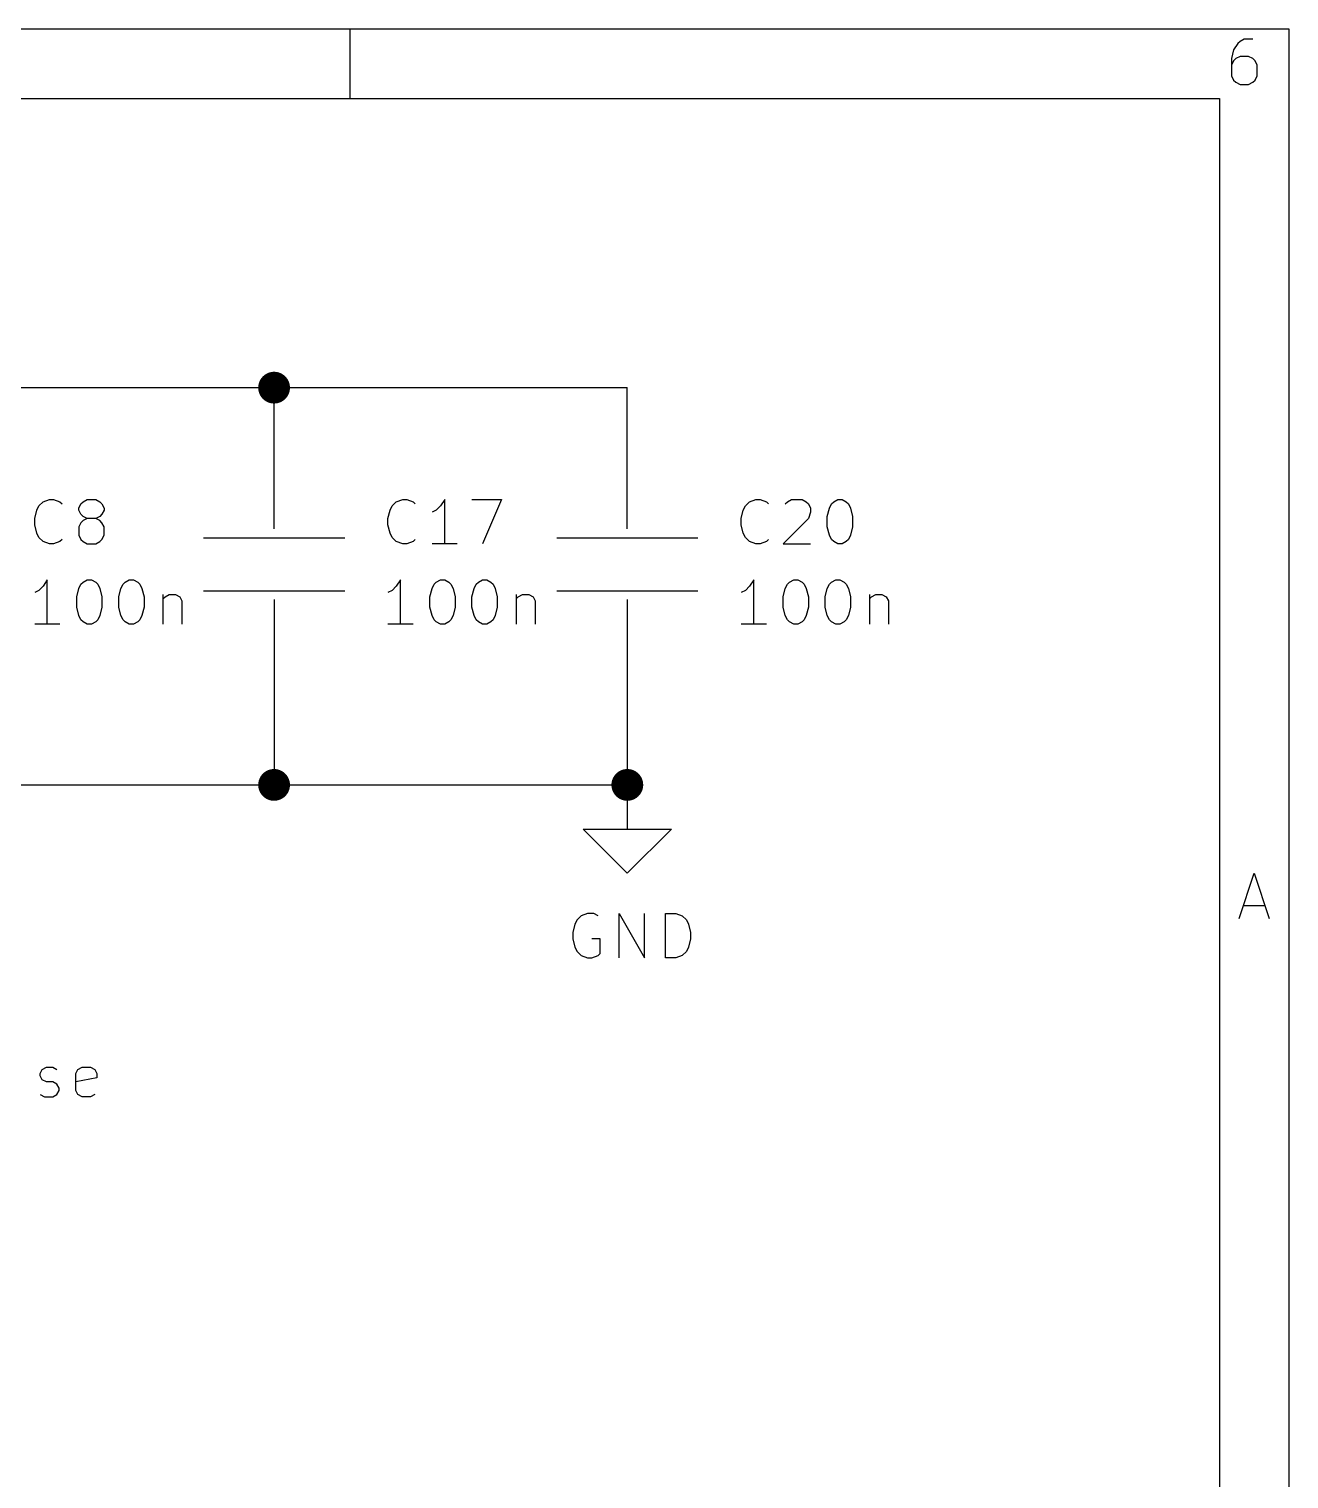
# Model space of a CAD drawing. Extents: x 0.4 to 11.3, y -7.9 to -0.4.
# Drawn here: x 9.872 to 11.299, y -2.036 to -0.394 of the extents above; entities that cross this region are included whole.
import ezdxf

# ---------------------------------------------------------------- set-up
doc = ezdxf.new("R2010")
doc.units = 0
doc.header["$MEASUREMENT"] = 0
for name, color, linetype in [('BLUE3', 171, 'CONTINUOUS'), ('CYAN2', 4, 'CONTINUOUS'), ('GREEN3', 91, 'CONTINUOUS'), ('RED2', 1, 'CONTINUOUS')]:
    doc.layers.add(name, color=color, linetype=linetype)

msp = doc.modelspace()

# ---------------------------------------------------------------- linework, layer by layer
at = {"layer": 'BLUE3', "linetype": 'CONTINUOUS'}
for p, q in [((9.88506, -1.57702), (9.88743, -1.57226)), ((9.88743, -1.57226), (9.8922, -1.56988)), ((9.8922, -1.56988), (9.89934, -1.56988)), ((9.89934, -1.56988), (9.9041, -1.57226)), ((9.92553, -1.57702), (9.92791, -1.57226)), ((9.92791, -1.57226), (9.93267, -1.56988)), ((9.93267, -1.56988), (9.9422, -1.56988)), ((9.9422, -1.56988), (9.94696, -1.57226)), ((9.94696, -1.57226), (9.94934, -1.57702)), ((9.88506, -1.5794), (9.88506, -1.57702)), ((9.88743, -1.58416), (9.88506, -1.5794)), ((9.8922, -1.58654), (9.88743, -1.58416)), ((9.89934, -1.58654), (9.8922, -1.58654)), ((9.9041, -1.58893), (9.89934, -1.58654)), ((9.90648, -1.59369), (9.9041, -1.58893)), ((9.92553, -1.59607), (9.92553, -1.57702)), ((9.94934, -1.58178), (9.92553, -1.58654)), ((9.94934, -1.57702), (9.94934, -1.58178)), ((9.88506, -1.60083), (9.88981, -1.60321)), ((9.88981, -1.60321), (9.89934, -1.60321)), ((9.89934, -1.60321), (9.9041, -1.60083)), ((9.9041, -1.60083), (9.90648, -1.59607)), ((9.90648, -1.59607), (9.90648, -1.59369)), ((9.92791, -1.60083), (9.92553, -1.59607)), ((9.93267, -1.60321), (9.92791, -1.60083)), ((9.9422, -1.60321), (9.93267, -1.60321)), ((9.94696, -1.60083), (9.9422, -1.60321))]:
    msp.add_line(p, q, dxfattribs=at)
at = {"layer": 'CYAN2', "linetype": 'CONTINUOUS'}
for p, q in [((9.88128, -0.93871), (9.88366, -0.93395)), ((9.88128, -0.93871), (9.88366, -0.93395)), ((9.88366, -0.93395), (9.88843, -0.92919)), ((9.88366, -0.93395), (9.88843, -0.92919)), ((9.88843, -0.92919), (9.89557, -0.9268)), ((9.88843, -0.92919), (9.89557, -0.9268)), ((9.89557, -0.9268), (9.90033, -0.9268)), ((9.89557, -0.9268), (9.90033, -0.9268)), ((9.90033, -0.9268), (9.90747, -0.92919)), ((9.90033, -0.9268), (9.90747, -0.92919)), ((9.90747, -0.92919), (9.90985, -0.93157)), ((9.90747, -0.92919), (9.90985, -0.93157)), ((9.9289, -0.93633), (9.93128, -0.93157)), ((9.9289, -0.93633), (9.93128, -0.93157)), ((9.93128, -0.93157), (9.93366, -0.92919)), ((9.93128, -0.93157), (9.93366, -0.92919)), ((9.93366, -0.92919), (9.93843, -0.9268)), ((9.93366, -0.92919), (9.93843, -0.9268)), ((9.93843, -0.9268), (9.94795, -0.9268)), ((9.93843, -0.9268), (9.94795, -0.9268)), ((9.94795, -0.9268), (9.95271, -0.92919)), ((9.94795, -0.9268), (9.95271, -0.92919)), ((9.95271, -0.92919), (9.95509, -0.93157)), ((9.95271, -0.92919), (9.95509, -0.93157)), ((9.95509, -0.93157), (9.95747, -0.93633)), ((9.95509, -0.93157), (9.95747, -0.93633)), ((10.2813, -0.93871), (10.2837, -0.93395)), ((10.2813, -0.93871), (10.2837, -0.93395)), ((10.2837, -0.93395), (10.2884, -0.92919)), ((10.2837, -0.93395), (10.2884, -0.92919)), ((10.2884, -0.92919), (10.2956, -0.9268)), ((10.2884, -0.92919), (10.2956, -0.9268)), ((10.2956, -0.9268), (10.3003, -0.9268)), ((10.2956, -0.9268), (10.3003, -0.9268)), ((10.3003, -0.9268), (10.3075, -0.92919)), ((10.3003, -0.9268), (10.3075, -0.92919)), ((10.3075, -0.92919), (10.3099, -0.93157)), ((10.3075, -0.92919), (10.3099, -0.93157)), ((10.3384, -0.93395), (10.3337, -0.93871)), ((10.3384, -0.93395), (10.3337, -0.93871)), ((10.3432, -0.9268), (10.3384, -0.93395)), ((10.3432, -0.9268), (10.3384, -0.93395)), ((10.3432, -0.9768), (10.3432, -0.9268)), ((10.3432, -0.9768), (10.3432, -0.9268)), ((10.3741, -0.9268), (10.4075, -0.9268)), ((10.3741, -0.9268), (10.4075, -0.9268)), ((10.4075, -0.9268), (10.386, -0.9768)), ((10.4075, -0.9268), (10.386, -0.9768)), ((10.6813, -0.93871), (10.6837, -0.93395)), ((10.6813, -0.93871), (10.6837, -0.93395)), ((10.6837, -0.93395), (10.6884, -0.92919)), ((10.6837, -0.93395), (10.6884, -0.92919)), ((10.6884, -0.92919), (10.6956, -0.9268)), ((10.6884, -0.92919), (10.6956, -0.9268)), ((10.6956, -0.9268), (10.7003, -0.9268)), ((10.6956, -0.9268), (10.7003, -0.9268)), ((10.7003, -0.9268), (10.7075, -0.92919)), ((10.7003, -0.9268), (10.7075, -0.92919)), ((10.7075, -0.92919), (10.7099, -0.93157)), ((10.7075, -0.92919), (10.7099, -0.93157)), ((10.7289, -0.93157), (10.7313, -0.92919)), ((10.7289, -0.93157), (10.7313, -0.92919)), ((10.7313, -0.92919), (10.736, -0.9268)), ((10.7313, -0.92919), (10.736, -0.9268)), ((10.736, -0.9268), (10.7479, -0.9268)), ((10.736, -0.9268), (10.7479, -0.9268)), ((10.7479, -0.9268), (10.7527, -0.92919)), ((10.7479, -0.9268), (10.7527, -0.92919)), ((10.7527, -0.92919), (10.7551, -0.93157)), ((10.7527, -0.92919), (10.7551, -0.93157)), ((10.7551, -0.93157), (10.7575, -0.93633)), ((10.7551, -0.93157), (10.7575, -0.93633)), ((10.7789, -0.93633), (10.7813, -0.93157)), ((10.7789, -0.93633), (10.7813, -0.93157)), ((10.7813, -0.93157), (10.7837, -0.92919)), ((10.7813, -0.93157), (10.7837, -0.92919)), ((10.7837, -0.92919), (10.7884, -0.9268)), ((10.7837, -0.92919), (10.7884, -0.9268)), ((10.7884, -0.9268), (10.7932, -0.9268)), ((10.7884, -0.9268), (10.7932, -0.9268)), ((10.7932, -0.9268), (10.7979, -0.92919)), ((10.7932, -0.9268), (10.7979, -0.92919)), ((10.7979, -0.92919), (10.8003, -0.93157)), ((10.7979, -0.92919), (10.8003, -0.93157)), ((10.8003, -0.93157), (10.8027, -0.93633)), ((10.8003, -0.93157), (10.8027, -0.93633)), ((9.8789, -0.94823), (9.88128, -0.93871)), ((9.8789, -0.94823), (9.88128, -0.93871)), ((9.8789, -0.95537), (9.8789, -0.94823)), ((9.8789, -0.95537), (9.8789, -0.94823)), ((9.9289, -0.93871), (9.9289, -0.93633)), ((9.9289, -0.93871), (9.9289, -0.93633)), ((9.93128, -0.94347), (9.9289, -0.93871)), ((9.93128, -0.94347), (9.9289, -0.93871)), ((9.93366, -0.94585), (9.93128, -0.94347)), ((9.93366, -0.94585), (9.93128, -0.94347)), ((9.93366, -0.95061), (9.93128, -0.953)), ((9.93366, -0.95061), (9.93128, -0.953)), ((9.93843, -0.94823), (9.93366, -0.94585)), ((9.93843, -0.94823), (9.93366, -0.94585)), ((9.93843, -0.94823), (9.93366, -0.95061)), ((9.93843, -0.94823), (9.93366, -0.95061)), ((9.94795, -0.94823), (9.93843, -0.94823)), ((9.94795, -0.94823), (9.93843, -0.94823)), ((9.95271, -0.94585), (9.94795, -0.94823)), ((9.95271, -0.94585), (9.94795, -0.94823)), ((9.95271, -0.95061), (9.94795, -0.94823)), ((9.95271, -0.95061), (9.94795, -0.94823)), ((9.95509, -0.94347), (9.95271, -0.94585)), ((9.95509, -0.94347), (9.95271, -0.94585)), ((9.95509, -0.953), (9.95271, -0.95061)), ((9.95509, -0.953), (9.95271, -0.95061)), ((9.95747, -0.93871), (9.95509, -0.94347)), ((9.95747, -0.93871), (9.95509, -0.94347)), ((9.95747, -0.93633), (9.95747, -0.93871)), ((9.95747, -0.93633), (9.95747, -0.93871)), ((10.2789, -0.94823), (10.2813, -0.93871)), ((10.2789, -0.94823), (10.2813, -0.93871)), ((10.2789, -0.95537), (10.2789, -0.94823)), ((10.2789, -0.95537), (10.2789, -0.94823)), ((10.3337, -0.93871), (10.3289, -0.94109)), ((10.3337, -0.93871), (10.3289, -0.94109)), ((10.6789, -0.94823), (10.6813, -0.93871)), ((10.6789, -0.94823), (10.6813, -0.93871)), ((10.6789, -0.95537), (10.6789, -0.94823)), ((10.6789, -0.95537), (10.6789, -0.94823)), ((10.7551, -0.94823), (10.7265, -0.9768)), ((10.7551, -0.94823), (10.7265, -0.9768)), ((10.7575, -0.94109), (10.7551, -0.94823)), ((10.7575, -0.94109), (10.7551, -0.94823)), ((10.7575, -0.93633), (10.7575, -0.94109)), ((10.7575, -0.93633), (10.7575, -0.94109)), ((10.7765, -0.94585), (10.7789, -0.93633)), ((10.7765, -0.94585), (10.7789, -0.93633)), ((10.7765, -0.95776), (10.7765, -0.94585)), ((10.7765, -0.95776), (10.7765, -0.94585)), ((10.8027, -0.93633), (10.8051, -0.94585)), ((10.8027, -0.93633), (10.8051, -0.94585)), ((10.8051, -0.94585), (10.8051, -0.95776)), ((10.8051, -0.94585), (10.8051, -0.95776)), ((9.88128, -0.9649), (9.8789, -0.95537)), ((9.88128, -0.9649), (9.8789, -0.95537)), ((9.88366, -0.96966), (9.88128, -0.9649)), ((9.88366, -0.96966), (9.88128, -0.9649)), ((9.93128, -0.953), (9.9289, -0.95776)), ((9.93128, -0.953), (9.9289, -0.95776)), ((9.9289, -0.95776), (9.9289, -0.96728)), ((9.9289, -0.95776), (9.9289, -0.96728)), ((9.9289, -0.96728), (9.93128, -0.97204)), ((9.9289, -0.96728), (9.93128, -0.97204)), ((9.95747, -0.95776), (9.95509, -0.953)), ((9.95747, -0.95776), (9.95509, -0.953)), ((9.95509, -0.97204), (9.95747, -0.96728)), ((9.95509, -0.97204), (9.95747, -0.96728)), ((9.95747, -0.96728), (9.95747, -0.95776)), ((9.95747, -0.96728), (9.95747, -0.95776)), ((10.2813, -0.9649), (10.2789, -0.95537)), ((10.2813, -0.9649), (10.2789, -0.95537)), ((10.2837, -0.96966), (10.2813, -0.9649)), ((10.2837, -0.96966), (10.2813, -0.9649)), ((10.6813, -0.9649), (10.6789, -0.95537)), ((10.6813, -0.9649), (10.6789, -0.95537)), ((10.6837, -0.96966), (10.6813, -0.9649)), ((10.6837, -0.96966), (10.6813, -0.9649)), ((10.7789, -0.96728), (10.7765, -0.95776)), ((10.7789, -0.96728), (10.7765, -0.95776)), ((10.7813, -0.97204), (10.7789, -0.96728)), ((10.7813, -0.97204), (10.7789, -0.96728)), ((10.8027, -0.96728), (10.8003, -0.97204)), ((10.8027, -0.96728), (10.8003, -0.97204)), ((10.8051, -0.95776), (10.8027, -0.96728)), ((10.8051, -0.95776), (10.8027, -0.96728)), ((9.88843, -0.97442), (9.88366, -0.96966)), ((9.88843, -0.97442), (9.88366, -0.96966)), ((9.89557, -0.9768), (9.88843, -0.97442)), ((9.89557, -0.9768), (9.88843, -0.97442)), ((9.90033, -0.9768), (9.89557, -0.9768)), ((9.90033, -0.9768), (9.89557, -0.9768)), ((9.90747, -0.97442), (9.90033, -0.9768)), ((9.90747, -0.97442), (9.90033, -0.9768)), ((9.90985, -0.97204), (9.90747, -0.97442)), ((9.90985, -0.97204), (9.90747, -0.97442)), ((9.93128, -0.97204), (9.93366, -0.97442)), ((9.93128, -0.97204), (9.93366, -0.97442)), ((9.93366, -0.97442), (9.93843, -0.9768)), ((9.93366, -0.97442), (9.93843, -0.9768)), ((9.93843, -0.9768), (9.94795, -0.9768)), ((9.93843, -0.9768), (9.94795, -0.9768)), ((9.94795, -0.9768), (9.95271, -0.97442)), ((9.94795, -0.9768), (9.95271, -0.97442)), ((9.95271, -0.97442), (9.95509, -0.97204)), ((9.95271, -0.97442), (9.95509, -0.97204)), ((10.2884, -0.97442), (10.2837, -0.96966)), ((10.2884, -0.97442), (10.2837, -0.96966)), ((10.2956, -0.9768), (10.2884, -0.97442)), ((10.2956, -0.9768), (10.2884, -0.97442)), ((10.3003, -0.9768), (10.2956, -0.9768)), ((10.3003, -0.9768), (10.2956, -0.9768)), ((10.3075, -0.97442), (10.3003, -0.9768)), ((10.3075, -0.97442), (10.3003, -0.9768)), ((10.3099, -0.97204), (10.3075, -0.97442)), ((10.3099, -0.97204), (10.3075, -0.97442)), ((10.3575, -0.9768), (10.3289, -0.9768)), ((10.3575, -0.9768), (10.3289, -0.9768)), ((10.6884, -0.97442), (10.6837, -0.96966)), ((10.6884, -0.97442), (10.6837, -0.96966)), ((10.6956, -0.9768), (10.6884, -0.97442)), ((10.6956, -0.9768), (10.6884, -0.97442)), ((10.7003, -0.9768), (10.6956, -0.9768)), ((10.7003, -0.9768), (10.6956, -0.9768)), ((10.7075, -0.97442), (10.7003, -0.9768)), ((10.7075, -0.97442), (10.7003, -0.9768)), ((10.7099, -0.97204), (10.7075, -0.97442)), ((10.7099, -0.97204), (10.7075, -0.97442)), ((10.7265, -0.9768), (10.7575, -0.9768)), ((10.7265, -0.9768), (10.7575, -0.9768)), ((10.7837, -0.97442), (10.7813, -0.97204)), ((10.7837, -0.97442), (10.7813, -0.97204)), ((10.7884, -0.9768), (10.7837, -0.97442)), ((10.7884, -0.9768), (10.7837, -0.97442)), ((10.7932, -0.9768), (10.7884, -0.9768)), ((10.7932, -0.9768), (10.7884, -0.9768)), ((10.7979, -0.97442), (10.7932, -0.9768)), ((10.7979, -0.97442), (10.7932, -0.9768)), ((10.8003, -0.97204), (10.7979, -0.97442)), ((10.8003, -0.97204), (10.7979, -0.97442)), ((9.89319, -1.0178), (9.88843, -1.02495)), ((9.89319, -1.0178), (9.88843, -1.02495)), ((9.89319, -1.0678), (9.89319, -1.0178)), ((9.89319, -1.0678), (9.89319, -1.0178)), ((9.93366, -1.02019), (9.93842, -1.0178)), ((9.93366, -1.02019), (9.93842, -1.0178)), ((9.93842, -1.0178), (9.94319, -1.0178)), ((9.93842, -1.0178), (9.94319, -1.0178)), ((9.94319, -1.0178), (9.94794, -1.02019)), ((9.94319, -1.0178), (9.94794, -1.02019)), ((9.98128, -1.02019), (9.98604, -1.0178)), ((9.98128, -1.02019), (9.98604, -1.0178)), ((9.98604, -1.0178), (9.9908, -1.0178)), ((9.98604, -1.0178), (9.9908, -1.0178)), ((9.9908, -1.0178), (9.99556, -1.02019)), ((9.9908, -1.0178), (9.99556, -1.02019)), ((10.2932, -1.0178), (10.2884, -1.02495)), ((10.2932, -1.0178), (10.2884, -1.02495)), ((10.2932, -1.0678), (10.2932, -1.0178)), ((10.2932, -1.0678), (10.2932, -1.0178)), ((10.3337, -1.02019), (10.3384, -1.0178)), ((10.3337, -1.02019), (10.3384, -1.0178)), ((10.3384, -1.0178), (10.3432, -1.0178)), ((10.3384, -1.0178), (10.3432, -1.0178)), ((10.3432, -1.0178), (10.3479, -1.02019)), ((10.3432, -1.0178), (10.3479, -1.02019)), ((10.3813, -1.02019), (10.386, -1.0178)), ((10.3813, -1.02019), (10.386, -1.0178)), ((10.386, -1.0178), (10.3908, -1.0178)), ((10.386, -1.0178), (10.3908, -1.0178)), ((10.3908, -1.0178), (10.3956, -1.02019)), ((10.3908, -1.0178), (10.3956, -1.02019)), ((10.6932, -1.0178), (10.6884, -1.02495)), ((10.6932, -1.0178), (10.6884, -1.02495)), ((10.6932, -1.0678), (10.6932, -1.0178)), ((10.6932, -1.0678), (10.6932, -1.0178)), ((10.7337, -1.02019), (10.7384, -1.0178)), ((10.7337, -1.02019), (10.7384, -1.0178)), ((10.7384, -1.0178), (10.7432, -1.0178)), ((10.7384, -1.0178), (10.7432, -1.0178)), ((10.7432, -1.0178), (10.7479, -1.02019)), ((10.7432, -1.0178), (10.7479, -1.02019)), ((10.7813, -1.02019), (10.786, -1.0178)), ((10.7813, -1.02019), (10.786, -1.0178)), ((10.786, -1.0178), (10.7908, -1.0178)), ((10.786, -1.0178), (10.7908, -1.0178)), ((10.7908, -1.0178), (10.7956, -1.02019)), ((10.7908, -1.0178), (10.7956, -1.02019)), ((9.88366, -1.02971), (9.8789, -1.03209)), ((9.88366, -1.02971), (9.8789, -1.03209)), ((9.88843, -1.02495), (9.88366, -1.02971)), ((9.88843, -1.02495), (9.88366, -1.02971)), ((9.92652, -1.03685), (9.9289, -1.02733)), ((9.92652, -1.03685), (9.9289, -1.02733)), ((9.9289, -1.02733), (9.93128, -1.02257)), ((9.9289, -1.02733), (9.93128, -1.02257)), ((9.93128, -1.02257), (9.93366, -1.02019)), ((9.93128, -1.02257), (9.93366, -1.02019)), ((9.94794, -1.02019), (9.95033, -1.02257)), ((9.94794, -1.02019), (9.95033, -1.02257)), ((9.95033, -1.02257), (9.95271, -1.02733)), ((9.95033, -1.02257), (9.95271, -1.02733)), ((9.95271, -1.02733), (9.95509, -1.03685)), ((9.95271, -1.02733), (9.95509, -1.03685)), ((9.97414, -1.03685), (9.97652, -1.02733)), ((9.97414, -1.03685), (9.97652, -1.02733)), ((9.97652, -1.02733), (9.9789, -1.02257)), ((9.97652, -1.02733), (9.9789, -1.02257)), ((9.9789, -1.02257), (9.98128, -1.02019)), ((9.9789, -1.02257), (9.98128, -1.02019)), ((9.99556, -1.02019), (9.99794, -1.02257)), ((9.99556, -1.02019), (9.99794, -1.02257)), ((9.99794, -1.02257), (10.0003, -1.02733)), ((9.99794, -1.02257), (10.0003, -1.02733)), ((10.0003, -1.02733), (10.0027, -1.03685)), ((10.0003, -1.02733), (10.0027, -1.03685)), ((10.0241, -1.03447), (10.0241, -1.0678)), ((10.0241, -1.03447), (10.0241, -1.0678)), ((10.0265, -1.03685), (10.0313, -1.03447)), ((10.0265, -1.03685), (10.0313, -1.03447)), ((10.0313, -1.03447), (10.0384, -1.03447)), ((10.0313, -1.03447), (10.0384, -1.03447)), ((10.0384, -1.03447), (10.0432, -1.03685)), ((10.0384, -1.03447), (10.0432, -1.03685)), ((10.2837, -1.02971), (10.2789, -1.03209)), ((10.2837, -1.02971), (10.2789, -1.03209)), ((10.2884, -1.02495), (10.2837, -1.02971)), ((10.2884, -1.02495), (10.2837, -1.02971)), ((10.3265, -1.03685), (10.3289, -1.02733)), ((10.3265, -1.03685), (10.3289, -1.02733)), ((10.3289, -1.02733), (10.3313, -1.02257)), ((10.3289, -1.02733), (10.3313, -1.02257)), ((10.3313, -1.02257), (10.3337, -1.02019)), ((10.3313, -1.02257), (10.3337, -1.02019)), ((10.3479, -1.02019), (10.3503, -1.02257)), ((10.3479, -1.02019), (10.3503, -1.02257)), ((10.3503, -1.02257), (10.3527, -1.02733)), ((10.3503, -1.02257), (10.3527, -1.02733)), ((10.3527, -1.02733), (10.3551, -1.03685)), ((10.3527, -1.02733), (10.3551, -1.03685)), ((10.3741, -1.03685), (10.3765, -1.02733)), ((10.3741, -1.03685), (10.3765, -1.02733)), ((10.3765, -1.02733), (10.3789, -1.02257)), ((10.3765, -1.02733), (10.3789, -1.02257)), ((10.3789, -1.02257), (10.3813, -1.02019)), ((10.3789, -1.02257), (10.3813, -1.02019)), ((10.3956, -1.02019), (10.3979, -1.02257)), ((10.3956, -1.02019), (10.3979, -1.02257)), ((10.3979, -1.02257), (10.4003, -1.02733)), ((10.3979, -1.02257), (10.4003, -1.02733)), ((10.4003, -1.02733), (10.4027, -1.03685)), ((10.4003, -1.02733), (10.4027, -1.03685)), ((10.4241, -1.03447), (10.4241, -1.0678)), ((10.4241, -1.03447), (10.4241, -1.0678)), ((10.4265, -1.03685), (10.4313, -1.03447)), ((10.4265, -1.03685), (10.4313, -1.03447)), ((10.4313, -1.03447), (10.4384, -1.03447)), ((10.4313, -1.03447), (10.4384, -1.03447)), ((10.4384, -1.03447), (10.4432, -1.03685)), ((10.4384, -1.03447), (10.4432, -1.03685)), ((10.6837, -1.02971), (10.6789, -1.03209)), ((10.6837, -1.02971), (10.6789, -1.03209)), ((10.6884, -1.02495), (10.6837, -1.02971)), ((10.6884, -1.02495), (10.6837, -1.02971)), ((10.7265, -1.03685), (10.7289, -1.02733)), ((10.7265, -1.03685), (10.7289, -1.02733)), ((10.7289, -1.02733), (10.7313, -1.02257)), ((10.7289, -1.02733), (10.7313, -1.02257)), ((10.7313, -1.02257), (10.7337, -1.02019)), ((10.7313, -1.02257), (10.7337, -1.02019)), ((10.7479, -1.02019), (10.7503, -1.02257)), ((10.7479, -1.02019), (10.7503, -1.02257)), ((10.7503, -1.02257), (10.7527, -1.02733)), ((10.7503, -1.02257), (10.7527, -1.02733)), ((10.7527, -1.02733), (10.7551, -1.03685)), ((10.7527, -1.02733), (10.7551, -1.03685)), ((10.7741, -1.03685), (10.7765, -1.02733)), ((10.7741, -1.03685), (10.7765, -1.02733)), ((10.7765, -1.02733), (10.7789, -1.02257)), ((10.7765, -1.02733), (10.7789, -1.02257)), ((10.7789, -1.02257), (10.7813, -1.02019)), ((10.7789, -1.02257), (10.7813, -1.02019)), ((10.7956, -1.02019), (10.7979, -1.02257)), ((10.7956, -1.02019), (10.7979, -1.02257)), ((10.7979, -1.02257), (10.8003, -1.02733)), ((10.7979, -1.02257), (10.8003, -1.02733)), ((10.8003, -1.02733), (10.8027, -1.03685)), ((10.8003, -1.02733), (10.8027, -1.03685)), ((10.8241, -1.03447), (10.8241, -1.0678)), ((10.8241, -1.03447), (10.8241, -1.0678)), ((10.8265, -1.03685), (10.8313, -1.03447)), ((10.8265, -1.03685), (10.8313, -1.03447)), ((10.8313, -1.03447), (10.8384, -1.03447)), ((10.8313, -1.03447), (10.8384, -1.03447)), ((10.8384, -1.03447), (10.8432, -1.03685)), ((10.8384, -1.03447), (10.8432, -1.03685)), ((9.92652, -1.04876), (9.92652, -1.03685)), ((9.92652, -1.04876), (9.92652, -1.03685)), ((9.9289, -1.05828), (9.92652, -1.04876)), ((9.9289, -1.05828), (9.92652, -1.04876)), ((9.95509, -1.04876), (9.95271, -1.05828)), ((9.95509, -1.04876), (9.95271, -1.05828)), ((9.95509, -1.03685), (9.95509, -1.04876)), ((9.95509, -1.03685), (9.95509, -1.04876)), ((9.97414, -1.04876), (9.97414, -1.03685)), ((9.97414, -1.04876), (9.97414, -1.03685)), ((9.97652, -1.05828), (9.97414, -1.04876)), ((9.97652, -1.05828), (9.97414, -1.04876)), ((10.0027, -1.04876), (10.0003, -1.05828)), ((10.0027, -1.04876), (10.0003, -1.05828)), ((10.0027, -1.03685), (10.0027, -1.04876)), ((10.0027, -1.03685), (10.0027, -1.04876)), ((10.0241, -1.03923), (10.0265, -1.03685)), ((10.0241, -1.03923), (10.0265, -1.03685)), ((10.0432, -1.03685), (10.0456, -1.04161)), ((10.0432, -1.03685), (10.0456, -1.04161)), ((10.0456, -1.04161), (10.0456, -1.0678)), ((10.0456, -1.04161), (10.0456, -1.0678)), ((10.3265, -1.04876), (10.3265, -1.03685)), ((10.3265, -1.04876), (10.3265, -1.03685)), ((10.3289, -1.05828), (10.3265, -1.04876)), ((10.3289, -1.05828), (10.3265, -1.04876)), ((10.3551, -1.04876), (10.3527, -1.05828)), ((10.3551, -1.04876), (10.3527, -1.05828)), ((10.3551, -1.03685), (10.3551, -1.04876)), ((10.3551, -1.03685), (10.3551, -1.04876)), ((10.3741, -1.04876), (10.3741, -1.03685)), ((10.3741, -1.04876), (10.3741, -1.03685)), ((10.3765, -1.05828), (10.3741, -1.04876)), ((10.3765, -1.05828), (10.3741, -1.04876)), ((10.4027, -1.04876), (10.4003, -1.05828)), ((10.4027, -1.04876), (10.4003, -1.05828)), ((10.4027, -1.03685), (10.4027, -1.04876)), ((10.4027, -1.03685), (10.4027, -1.04876)), ((10.4241, -1.03923), (10.4265, -1.03685)), ((10.4241, -1.03923), (10.4265, -1.03685)), ((10.4432, -1.03685), (10.4456, -1.04161)), ((10.4432, -1.03685), (10.4456, -1.04161)), ((10.4456, -1.04161), (10.4456, -1.0678)), ((10.4456, -1.04161), (10.4456, -1.0678)), ((10.7265, -1.04876), (10.7265, -1.03685)), ((10.7265, -1.04876), (10.7265, -1.03685)), ((10.7289, -1.05828), (10.7265, -1.04876)), ((10.7289, -1.05828), (10.7265, -1.04876)), ((10.7551, -1.04876), (10.7527, -1.05828)), ((10.7551, -1.04876), (10.7527, -1.05828)), ((10.7551, -1.03685), (10.7551, -1.04876)), ((10.7551, -1.03685), (10.7551, -1.04876)), ((10.7741, -1.04876), (10.7741, -1.03685)), ((10.7741, -1.04876), (10.7741, -1.03685)), ((10.7765, -1.05828), (10.7741, -1.04876)), ((10.7765, -1.05828), (10.7741, -1.04876)), ((10.8027, -1.04876), (10.8003, -1.05828)), ((10.8027, -1.04876), (10.8003, -1.05828)), ((10.8027, -1.03685), (10.8027, -1.04876)), ((10.8027, -1.03685), (10.8027, -1.04876)), ((10.8241, -1.03923), (10.8265, -1.03685)), ((10.8241, -1.03923), (10.8265, -1.03685)), ((10.8432, -1.03685), (10.8456, -1.04161)), ((10.8432, -1.03685), (10.8456, -1.04161)), ((10.8456, -1.04161), (10.8456, -1.0678)), ((10.8456, -1.04161), (10.8456, -1.0678)), ((9.93128, -1.06304), (9.9289, -1.05828)), ((9.93128, -1.06304), (9.9289, -1.05828)), ((9.93366, -1.06543), (9.93128, -1.06304)), ((9.93366, -1.06543), (9.93128, -1.06304)), ((9.93842, -1.0678), (9.93366, -1.06543)), ((9.93842, -1.0678), (9.93366, -1.06543)), ((9.94794, -1.06543), (9.94319, -1.0678)), ((9.94794, -1.06543), (9.94319, -1.0678)), ((9.95033, -1.06304), (9.94794, -1.06543)), ((9.95033, -1.06304), (9.94794, -1.06543)), ((9.95271, -1.05828), (9.95033, -1.06304)), ((9.95271, -1.05828), (9.95033, -1.06304)), ((9.9789, -1.06304), (9.97652, -1.05828)), ((9.9789, -1.06304), (9.97652, -1.05828)), ((9.98128, -1.06543), (9.9789, -1.06304)), ((9.98128, -1.06543), (9.9789, -1.06304)), ((9.98604, -1.0678), (9.98128, -1.06543)), ((9.98604, -1.0678), (9.98128, -1.06543)), ((9.99556, -1.06543), (9.9908, -1.0678)), ((9.99556, -1.06543), (9.9908, -1.0678)), ((9.99794, -1.06304), (9.99556, -1.06543)), ((9.99794, -1.06304), (9.99556, -1.06543)), ((10.0003, -1.05828), (9.99794, -1.06304)), ((10.0003, -1.05828), (9.99794, -1.06304)), ((10.3313, -1.06304), (10.3289, -1.05828)), ((10.3313, -1.06304), (10.3289, -1.05828)), ((10.3337, -1.06543), (10.3313, -1.06304)), ((10.3337, -1.06543), (10.3313, -1.06304)), ((10.3384, -1.0678), (10.3337, -1.06543)), ((10.3384, -1.0678), (10.3337, -1.06543)), ((10.3479, -1.06543), (10.3432, -1.0678)), ((10.3479, -1.06543), (10.3432, -1.0678)), ((10.3503, -1.06304), (10.3479, -1.06543)), ((10.3503, -1.06304), (10.3479, -1.06543)), ((10.3527, -1.05828), (10.3503, -1.06304)), ((10.3527, -1.05828), (10.3503, -1.06304)), ((10.3789, -1.06304), (10.3765, -1.05828)), ((10.3789, -1.06304), (10.3765, -1.05828)), ((10.3813, -1.06543), (10.3789, -1.06304)), ((10.3813, -1.06543), (10.3789, -1.06304)), ((10.386, -1.0678), (10.3813, -1.06543)), ((10.386, -1.0678), (10.3813, -1.06543)), ((10.3956, -1.06543), (10.3908, -1.0678)), ((10.3956, -1.06543), (10.3908, -1.0678)), ((10.3979, -1.06304), (10.3956, -1.06543)), ((10.3979, -1.06304), (10.3956, -1.06543)), ((10.4003, -1.05828), (10.3979, -1.06304)), ((10.4003, -1.05828), (10.3979, -1.06304)), ((10.7313, -1.06304), (10.7289, -1.05828)), ((10.7313, -1.06304), (10.7289, -1.05828)), ((10.7337, -1.06543), (10.7313, -1.06304)), ((10.7337, -1.06543), (10.7313, -1.06304)), ((10.7384, -1.0678), (10.7337, -1.06543)), ((10.7384, -1.0678), (10.7337, -1.06543)), ((10.7479, -1.06543), (10.7432, -1.0678)), ((10.7479, -1.06543), (10.7432, -1.0678)), ((10.7503, -1.06304), (10.7479, -1.06543)), ((10.7503, -1.06304), (10.7479, -1.06543)), ((10.7527, -1.05828), (10.7503, -1.06304)), ((10.7527, -1.05828), (10.7503, -1.06304)), ((10.7789, -1.06304), (10.7765, -1.05828)), ((10.7789, -1.06304), (10.7765, -1.05828)), ((10.7813, -1.06543), (10.7789, -1.06304)), ((10.7813, -1.06543), (10.7789, -1.06304)), ((10.786, -1.0678), (10.7813, -1.06543)), ((10.786, -1.0678), (10.7813, -1.06543)), ((10.7956, -1.06543), (10.7908, -1.0678)), ((10.7956, -1.06543), (10.7908, -1.0678)), ((10.7979, -1.06304), (10.7956, -1.06543)), ((10.7979, -1.06304), (10.7956, -1.06543)), ((10.8003, -1.05828), (10.7979, -1.06304)), ((10.8003, -1.05828), (10.7979, -1.06304)), ((9.90747, -1.0678), (9.8789, -1.0678)), ((9.90747, -1.0678), (9.8789, -1.0678)), ((9.94319, -1.0678), (9.93842, -1.0678)), ((9.94319, -1.0678), (9.93842, -1.0678)), ((9.9908, -1.0678), (9.98604, -1.0678)), ((9.9908, -1.0678), (9.98604, -1.0678)), ((10.3075, -1.0678), (10.2789, -1.0678)), ((10.3075, -1.0678), (10.2789, -1.0678)), ((10.3432, -1.0678), (10.3384, -1.0678)), ((10.3432, -1.0678), (10.3384, -1.0678)), ((10.3908, -1.0678), (10.386, -1.0678)), ((10.3908, -1.0678), (10.386, -1.0678)), ((10.7075, -1.0678), (10.6789, -1.0678)), ((10.7075, -1.0678), (10.6789, -1.0678)), ((10.7432, -1.0678), (10.7384, -1.0678)), ((10.7432, -1.0678), (10.7384, -1.0678)), ((10.7908, -1.0678), (10.786, -1.0678)), ((10.7908, -1.0678), (10.786, -1.0678)), ((10.505, -1.3958), (10.4979, -1.39819)), ((10.5121, -1.3958), (10.505, -1.3958)), ((10.5169, -1.39819), (10.5121, -1.3958)), ((10.5407, -1.4458), (10.5407, -1.3958)), ((10.5407, -1.3958), (10.5693, -1.4458)), ((10.5693, -1.4458), (10.5693, -1.3958)), ((10.5931, -1.4458), (10.5931, -1.3958)), ((10.5931, -1.3958), (10.605, -1.3958)), ((10.605, -1.3958), (10.6121, -1.39819)), ((10.4907, -1.40771), (10.4883, -1.41723)), ((10.4931, -1.40295), (10.4907, -1.40771)), ((10.4979, -1.39819), (10.4931, -1.40295)), ((10.6121, -1.39819), (10.6169, -1.40295)), ((10.6169, -1.40295), (10.6193, -1.40771)), ((10.6193, -1.40771), (10.6217, -1.41723)), ((10.4883, -1.41723), (10.4883, -1.42437)), ((10.4883, -1.42437), (10.4907, -1.4339)), ((10.5193, -1.42437), (10.5098, -1.42437)), ((10.5193, -1.44104), (10.5193, -1.42437)), ((10.6217, -1.42437), (10.6193, -1.4339)), ((10.6217, -1.41723), (10.6217, -1.42437)), ((10.4907, -1.4339), (10.4931, -1.43866)), ((10.4931, -1.43866), (10.4979, -1.44343)), ((10.4979, -1.44343), (10.505, -1.4458)), ((10.5098, -1.4458), (10.5169, -1.44343)), ((10.5169, -1.44343), (10.5193, -1.44104)), ((10.6121, -1.44343), (10.605, -1.4458)), ((10.6169, -1.43866), (10.6121, -1.44343)), ((10.6193, -1.4339), (10.6169, -1.43866)), ((10.505, -1.4458), (10.5098, -1.4458)), ((10.605, -1.4458), (10.5931, -1.4458))]:
    msp.add_line(p, q, dxfattribs=at)
at = {"layer": 'GREEN3', "linetype": 'CONTINUOUS'}
for p, q in [((9.75, -0.8), (10.15, -0.8)), ((10.15, -0.8), (10.55, -0.8)), ((10.15, -0.85), (10.15, -0.8)), ((10.55, -0.85), (10.55, -0.8)), ((10.15, -1.15), (10.15, -1.25)), ((10.55, -1.15), (10.55, -1.25)), ((9.75, -1.25), (10.15, -1.25)), ((10.15, -1.25), (10.55, -1.25))]:
    msp.add_line(p, q, dxfattribs=at)
at = {"layer": 'GREEN3', "const_width": 0.018}
for points in [[(10.141, -0.8, 1), (10.159, -0.8, 1)], [(10.141, -1.25, 1), (10.159, -1.25, 1)], [(10.541, -1.25, 1), (10.559, -1.25, 1)]]:
    msp.add_lwpolyline(points, format="xyb", close=True, dxfattribs=at)
at = {"layer": 'RED2', "linetype": 'CONTINUOUS'}
for p, q in [((0.3937, -0.3937), (11.2993, -0.3937)), ((10.2362, -0.47244), (10.2362, -0.3937)), ((11.2993, -0.3937), (11.2993, -7.8743)), ((11.2414, -0.41014), (11.2365, -0.41745)), ((11.2439, -0.4077), (11.2414, -0.41014)), ((11.2487, -0.40526), (11.2439, -0.4077)), ((11.2585, -0.40526), (11.2487, -0.40526)), ((11.2365, -0.41745), (11.2341, -0.4272)), ((11.2439, -0.42476), (11.239, -0.4272)), ((11.2536, -0.42476), (11.2439, -0.42476)), ((11.2585, -0.4272), (11.2536, -0.42476)), ((11.2341, -0.4272), (11.2341, -0.44669)), ((11.2365, -0.42963), (11.2341, -0.43451)), ((11.239, -0.4272), (11.2365, -0.42963)), ((11.2609, -0.42963), (11.2585, -0.4272)), ((11.2633, -0.43451), (11.2609, -0.42963)), ((11.2633, -0.44669), (11.2633, -0.43451)), ((11.2341, -0.44669), (11.2365, -0.45157)), ((11.2365, -0.45157), (11.239, -0.45401)), ((11.239, -0.45401), (11.2439, -0.45644)), ((11.2439, -0.45644), (11.2536, -0.45644)), ((11.2536, -0.45644), (11.2585, -0.45401)), ((11.2585, -0.45401), (11.2609, -0.45157)), ((11.2609, -0.45157), (11.2633, -0.44669)), ((0.47244, -0.47244), (11.2206, -0.47244)), ((11.2206, -0.47244), (11.2206, -7.79556)), ((10.15, -0.96), (10.15, -0.85)), ((10.15, -0.96), (10.15, -0.85)), ((10.55, -0.96), (10.55, -0.85)), ((10.55, -0.96), (10.55, -0.85)), ((10.07, -0.97), (10.23, -0.97)), ((10.47, -0.97), (10.63, -0.97)), ((10.07, -1.03), (10.23, -1.03)), ((10.47, -1.03), (10.63, -1.03)), ((10.15, -1.04), (10.15, -1.15)), ((10.15, -1.04), (10.15, -1.15)), ((10.55, -1.04), (10.55, -1.15)), ((10.55, -1.04), (10.55, -1.15)), ((10.55, -1.25), (10.55, -1.3)), ((10.55, -1.35), (10.5, -1.3)), ((10.5, -1.3), (10.55, -1.3)), ((10.55, -1.3), (10.6, -1.3)), ((10.6, -1.3), (10.55, -1.35)), ((11.2429, -1.40133), (11.2599, -1.35015)), ((11.2599, -1.35015), (11.277, -1.40133)), ((11.2477, -1.3867), (11.2721, -1.3867))]:
    msp.add_line(p, q, dxfattribs=at)

doc.saveas('drawing.dxf')
